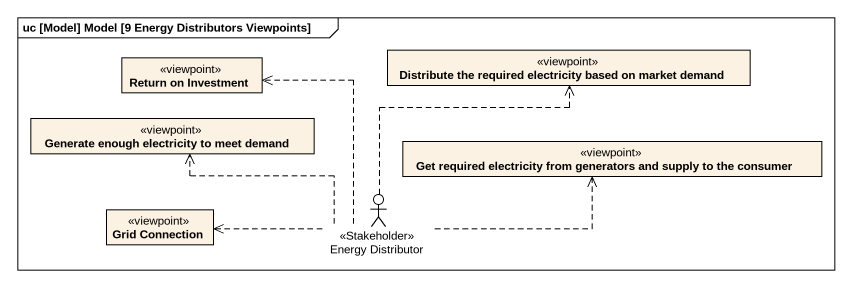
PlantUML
@startuml
mainframe uc [Model] Model [9 Energy Distributors Viewpoints]
allowmixing
hide circle
hide empty members
class "Return on Investment" as Return_on_Investment <<viewpoint>>
class "Distribute the required electricity based on market demand" as Distribute_the_required <<viewpoint>>
class "Generate enough electricity to meet demand" as Generate_enough_electricity <<viewpoint>>
class "Get required electricity from generators and supply to the consumer" as Get_required_electricity <<viewpoint>>
class "Grid Connection" as Grid_Connection <<viewpoint>>
actor "Energy Distributor" as Energy_Distributor <<Stakeholder>>
Energy_Distributor .up.> Return_on_Investment
Energy_Distributor .up.> Distribute_the_required
Energy_Distributor .left.> Generate_enough_electricity
Energy_Distributor .right.> Get_required_electricity
Energy_Distributor .left.> Grid_Connection
@enduml
